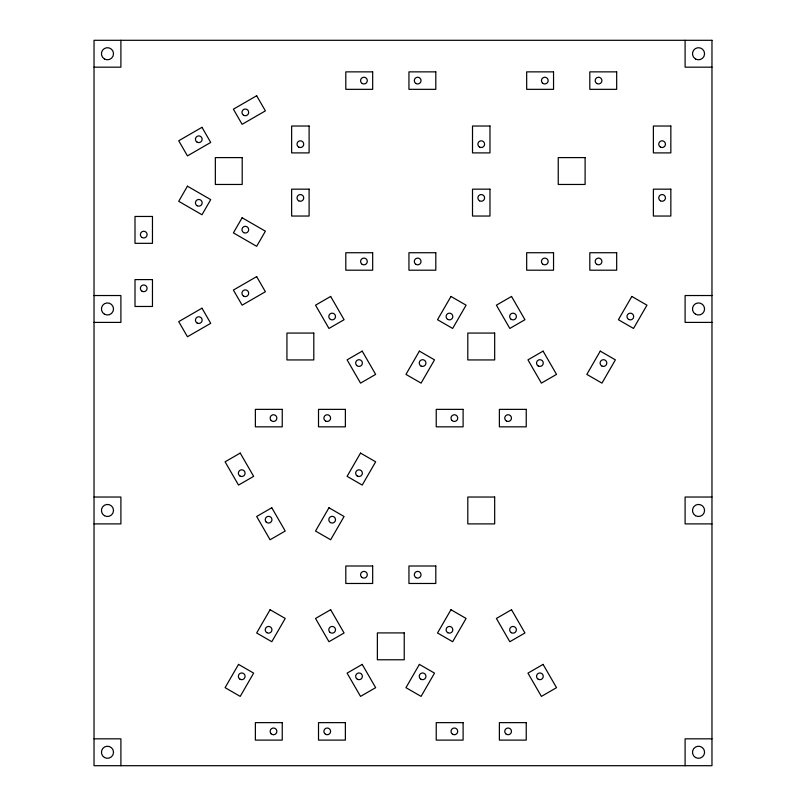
<?xml version="1.0" encoding="UTF-8"?>
<svg xmlns="http://www.w3.org/2000/svg" width="806" height="806" viewBox="0 0 806 806"><rect width="100%" height="100%" fill="white"/><g stroke="black" fill="none" stroke-linecap="round" stroke-linejoin="round"><path stroke-width="1.21" d="M94.03 67.17L120.9 67.17L120.9 40.3M711.97 67.17L685.1 67.17L685.1 40.3M94.03 295.53L120.9 295.53L120.9 322.4L94.03 322.4M711.97 295.53L685.1 295.53L685.1 322.4L711.97 322.4M94.03 497.03L120.9 497.03L120.9 523.9L94.03 523.9M711.97 497.03L685.1 497.03L685.1 523.9L711.97 523.9M94.03 738.83L120.9 738.83L120.9 765.7M711.97 738.83L685.1 738.83L685.1 765.7M187.445 186.186L178.72 201.309L201.984 214.749L210.719 199.626L187.445 186.186M242.122 217.761L233.397 232.884L256.661 246.314L265.396 231.191L242.122 217.761M238.526 664.396L225.096 687.669L240.218 696.394L253.648 673.131L238.526 664.396M270.091 609.719L256.661 632.982L271.783 641.717L285.223 618.454L270.091 609.719M328.959 507.76L315.529 531.033L330.651 539.758L344.081 516.495L328.959 507.76M360.524 453.083L347.094 476.346L362.216 485.081L375.656 461.818L360.524 453.083M419.392 351.124L405.962 374.397L421.085 383.122L434.515 359.859L419.392 351.124M450.967 296.447L437.527 319.71L452.65 328.445L466.09 305.182L450.967 296.447M419.392 664.396L405.962 687.669L421.085 696.394L434.515 673.131L419.392 664.396M450.967 609.719L437.527 632.982L452.65 641.717L466.09 618.454L450.967 609.719M600.258 351.124L586.828 374.397L601.951 383.122L615.381 359.859L600.258 351.124M631.833 296.447L618.393 319.71L633.516 328.445L646.956 305.182L631.833 296.447M201.984 127.318L178.72 140.758L187.445 155.88L210.719 142.45L201.984 127.318M256.661 95.753L233.397 109.183L242.122 124.315L265.396 110.875L256.661 95.753M201.984 308.194L178.72 321.624L187.445 336.747L210.719 323.317L201.984 308.194M256.661 276.619L233.397 290.059L242.122 305.182L265.396 291.742L256.661 276.619M330.651 296.447L315.529 305.182L328.959 328.445L344.081 319.71L330.651 296.447M362.216 351.124L347.094 359.859L360.524 383.122L375.656 374.397L362.216 351.124M240.218 453.083L225.096 461.818L238.526 485.081L253.648 476.346L240.218 453.083M511.518 296.447L496.395 305.182L509.825 328.445L524.948 319.71L511.518 296.447M271.783 507.76L256.661 516.495L270.091 539.758L285.223 531.033L271.783 507.76M543.083 351.124L527.96 359.859L541.4 383.122L556.523 374.397L543.083 351.124M330.651 609.719L315.529 618.454L328.959 641.717L344.081 632.982L330.651 609.719M362.216 664.396L347.094 673.131L360.524 696.394L375.656 687.669L362.216 664.396M511.518 609.719L496.395 618.454L509.825 641.717L524.948 632.982L511.518 609.719M543.083 664.396L527.96 673.131L541.4 696.394L556.523 687.669L543.083 664.396M711.97 40.3L94.03 40.3L94.03 765.7L711.97 765.7L711.97 40.3M372.674 71.865L345.804 71.865L345.804 89.335L372.674 89.335L372.674 71.865M435.804 71.865L408.944 71.865L408.944 89.335L435.804 89.335L435.804 71.865M553.541 71.865L526.671 71.865L526.671 89.335L553.541 89.335L553.541 71.865M616.681 71.865L589.811 71.865L589.811 89.335L616.681 89.335L616.681 71.865M309.101 126.028L291.641 126.028L291.641 152.898L309.101 152.898L309.101 126.028M489.967 126.028L472.507 126.028L472.507 152.898L489.967 152.898L489.967 126.028M670.844 126.028L653.374 126.028L653.374 152.898L670.844 152.898L670.844 126.028M242.203 157.603L215.343 157.603L215.343 184.463L242.203 184.463L242.203 157.603M585.106 157.603L558.246 157.603L558.246 184.463L585.106 184.463L585.106 157.603M309.101 189.168L291.641 189.168L291.641 216.038L309.101 216.038L309.101 189.168M489.967 189.168L472.507 189.168L472.507 216.038L489.967 216.038L489.967 189.168M670.844 189.168L653.374 189.168L653.374 216.038L670.844 216.038L670.844 189.168M152.465 216.461L135.005 216.461L135.005 243.331L152.465 243.331L152.465 216.461M372.674 252.731L345.804 252.731L345.804 270.201L372.674 270.201L372.674 252.731M435.804 252.731L408.944 252.731L408.944 270.201L435.804 270.201L435.804 252.731M553.541 252.731L526.671 252.731L526.671 270.201L553.541 270.201L553.541 252.731M616.681 252.731L589.811 252.731L589.811 270.201L616.681 270.201L616.681 252.731M152.465 279.601L135.005 279.601L135.005 306.471L152.465 306.471L152.465 279.601M313.806 333.069L286.936 333.069L286.936 359.939L313.806 359.939L313.806 333.069M494.672 333.069L467.802 333.069L467.802 359.939L494.672 359.939L494.672 333.069M282.241 409.367L255.371 409.367L255.371 426.837L282.241 426.837L282.241 409.367M345.371 409.367L318.511 409.367L318.511 426.837L345.371 426.837L345.371 409.367M463.107 409.367L436.237 409.367L436.237 426.837L463.107 426.837L463.107 409.367M526.237 409.367L499.377 409.367L499.377 426.837L526.237 426.837L526.237 409.367M494.672 497.03L467.802 497.03L467.802 523.9L494.672 523.9L494.672 497.03M372.674 566.003L345.804 566.003L345.804 583.473L372.674 583.473L372.674 566.003M435.804 566.003L408.944 566.003L408.944 583.473L435.804 583.473L435.804 566.003M404.239 632.912L377.369 632.912L377.369 659.771L404.239 659.771L404.239 632.912M282.241 722.639L255.371 722.639L255.371 740.11L282.241 740.11L282.241 722.639M345.371 722.639L318.511 722.639L318.511 740.11L345.371 740.11L345.371 722.639M463.107 722.639L436.237 722.639L436.237 740.11L463.107 740.11L463.107 722.639M526.237 722.639L499.377 722.639L499.377 740.11L526.237 740.11L526.237 722.639M695.507 58.969A6.045 6.045 0 0 0 704.575 53.73A6.045 6.045 0 0 0 695.507 48.501A6.045 6.045 0 0 0 695.507 58.969M104.448 58.969A6.045 6.045 0 0 0 113.515 53.73A6.045 6.045 0 0 0 104.448 48.501A6.045 6.045 0 0 0 104.448 58.969M243.644 296.165A3.355 3.355 0 0 0 248.681 293.253A3.355 3.355 0 0 0 243.644 290.341A3.355 3.355 0 0 0 243.644 296.165M142.058 237.508A3.355 3.355 0 0 0 147.095 234.596A3.355 3.355 0 0 0 142.058 231.695A3.355 3.355 0 0 0 142.058 237.508M361.562 263.844A3.355 3.355 0 0 0 367.183 262.333A3.355 3.355 0 0 0 363.073 258.222A3.355 3.355 0 0 0 361.562 263.844M447.773 319.428A3.355 3.355 0 0 0 452.811 316.516A3.355 3.355 0 0 0 447.773 313.615A3.355 3.355 0 0 0 447.773 319.428M243.644 232.591A3.355 3.355 0 0 0 248.681 229.68A3.355 3.355 0 0 0 243.644 226.778A3.355 3.355 0 0 0 243.644 232.591M104.448 515.699A6.045 6.045 0 0 0 113.515 510.47A6.045 6.045 0 0 0 104.448 505.231A6.045 6.045 0 0 0 104.448 515.699M542.438 263.844A3.355 3.355 0 0 0 548.05 262.333A3.355 3.355 0 0 0 543.939 258.222A3.355 3.355 0 0 0 542.438 263.844M325.564 734.286A3.355 3.355 0 0 0 330.601 731.374A3.355 3.355 0 0 0 325.564 728.463A3.355 3.355 0 0 0 325.564 734.286M357.34 476.064A3.355 3.355 0 0 0 362.378 473.152A3.355 3.355 0 0 0 357.34 470.251A3.355 3.355 0 0 0 357.34 476.064M298.694 147.075A3.355 3.355 0 0 0 303.731 144.163A3.355 3.355 0 0 0 298.694 141.262A3.355 3.355 0 0 0 298.694 147.075M596.863 264.378A3.355 3.355 0 0 0 601.901 261.466A3.355 3.355 0 0 0 596.863 258.555A3.355 3.355 0 0 0 596.863 264.378M596.863 83.512A3.355 3.355 0 0 0 601.901 80.6A3.355 3.355 0 0 0 596.863 77.688A3.355 3.355 0 0 0 596.863 83.512M628.65 319.428A3.355 3.355 0 0 0 633.687 316.516A3.355 3.355 0 0 0 628.65 313.615A3.355 3.355 0 0 0 628.65 319.428M506.43 421.014A3.355 3.355 0 0 0 511.467 418.102A3.355 3.355 0 0 0 506.43 415.191A3.355 3.355 0 0 0 506.43 421.014M142.058 291.238A3.355 3.355 0 0 0 147.095 288.336A3.355 3.355 0 0 0 142.058 285.425A3.355 3.355 0 0 0 142.058 291.238M695.507 515.699A6.045 6.045 0 0 0 704.575 510.47A6.045 6.045 0 0 0 695.507 505.231A6.045 6.045 0 0 0 695.507 515.699M362.257 83.512A3.355 3.355 0 0 0 367.294 80.6A3.355 3.355 0 0 0 362.257 77.688A3.355 3.355 0 0 0 362.257 83.512M361.562 577.116A3.355 3.355 0 0 0 367.183 575.605A3.355 3.355 0 0 0 363.073 571.494A3.355 3.355 0 0 0 361.562 577.116M479.56 147.075A3.355 3.355 0 0 0 484.597 144.163A3.355 3.355 0 0 0 479.56 141.262A3.355 3.355 0 0 0 479.56 147.075M271.128 420.48A3.355 3.355 0 0 0 276.75 418.969A3.355 3.355 0 0 0 272.64 414.858A3.355 3.355 0 0 0 271.128 420.48M271.128 733.752A3.355 3.355 0 0 0 276.75 732.241A3.355 3.355 0 0 0 272.64 728.13A3.355 3.355 0 0 0 271.128 733.752M104.448 757.499A6.045 6.045 0 0 0 113.515 752.27A6.045 6.045 0 0 0 104.448 747.031A6.045 6.045 0 0 0 104.448 757.499M266.212 522.066A3.355 3.355 0 0 0 271.834 520.555A3.355 3.355 0 0 0 267.723 516.445A3.355 3.355 0 0 0 266.212 522.066M511.347 632.7A3.355 3.355 0 0 0 516.384 629.788A3.355 3.355 0 0 0 511.347 626.887A3.355 3.355 0 0 0 511.347 632.7M601.78 365.964A3.355 3.355 0 0 0 606.817 363.053A3.355 3.355 0 0 0 601.78 360.141A3.355 3.355 0 0 0 601.78 365.964M538.217 679.236A3.355 3.355 0 0 0 543.254 676.325A3.355 3.355 0 0 0 538.217 673.413A3.355 3.355 0 0 0 538.217 679.236M197.107 142.158A3.355 3.355 0 0 0 202.145 139.247A3.355 3.355 0 0 0 197.107 136.345A3.355 3.355 0 0 0 197.107 142.158M415.997 83.512A3.355 3.355 0 0 0 421.034 80.6A3.355 3.355 0 0 0 415.997 77.688A3.355 3.355 0 0 0 415.997 83.512M243.644 115.288A3.355 3.355 0 0 0 248.681 112.387A3.355 3.355 0 0 0 243.644 109.475A3.355 3.355 0 0 0 243.644 115.288M660.426 147.075A3.355 3.355 0 0 0 665.464 144.163A3.355 3.355 0 0 0 660.426 141.262A3.355 3.355 0 0 0 660.426 147.075M420.913 365.964A3.355 3.355 0 0 0 425.951 363.053A3.355 3.355 0 0 0 420.913 360.141A3.355 3.355 0 0 0 420.913 365.964M695.507 314.199A6.045 6.045 0 0 0 704.575 308.97A6.045 6.045 0 0 0 695.507 303.731A6.045 6.045 0 0 0 695.507 314.199M479.56 200.805A3.355 3.355 0 0 0 484.597 197.903A3.355 3.355 0 0 0 479.56 194.992A3.355 3.355 0 0 0 479.56 200.805M510.651 318.894A3.355 3.355 0 0 0 516.263 317.393A3.355 3.355 0 0 0 512.153 313.272A3.355 3.355 0 0 0 510.651 318.894M330.48 319.428A3.355 3.355 0 0 0 335.518 316.516A3.355 3.355 0 0 0 330.48 313.615A3.355 3.355 0 0 0 330.48 319.428M330.48 522.6A3.355 3.355 0 0 0 335.518 519.689A3.355 3.355 0 0 0 330.48 516.777A3.355 3.355 0 0 0 330.48 522.6M452.69 734.286A3.355 3.355 0 0 0 457.727 731.374A3.355 3.355 0 0 0 452.69 728.463A3.355 3.355 0 0 0 452.69 734.286M197.107 323.025A3.355 3.355 0 0 0 202.145 320.123A3.355 3.355 0 0 0 197.107 317.211A3.355 3.355 0 0 0 197.107 323.025M329.785 632.166A3.355 3.355 0 0 0 335.397 630.665A3.355 3.355 0 0 0 331.286 626.544A3.355 3.355 0 0 0 329.785 632.166M420.913 679.236A3.355 3.355 0 0 0 425.951 676.325A3.355 3.355 0 0 0 420.913 673.413A3.355 3.355 0 0 0 420.913 679.236M240.047 679.236A3.355 3.355 0 0 0 245.084 676.325A3.355 3.355 0 0 0 240.047 673.413A3.355 3.355 0 0 0 240.047 679.236M325.564 421.014A3.355 3.355 0 0 0 330.601 418.102A3.355 3.355 0 0 0 325.564 415.191A3.355 3.355 0 0 0 325.564 421.014M356.645 365.43A3.355 3.355 0 0 0 362.267 363.919A3.355 3.355 0 0 0 358.156 359.808A3.355 3.355 0 0 0 356.645 365.43M415.997 264.378A3.355 3.355 0 0 0 421.034 261.466A3.355 3.355 0 0 0 415.997 258.555A3.355 3.355 0 0 0 415.997 264.378M266.907 632.7A3.355 3.355 0 0 0 271.944 629.788A3.355 3.355 0 0 0 266.907 626.887A3.355 3.355 0 0 0 266.907 632.7M447.773 632.7A3.355 3.355 0 0 0 452.811 629.788A3.355 3.355 0 0 0 447.773 626.887A3.355 3.355 0 0 0 447.773 632.7M298.694 200.805A3.355 3.355 0 0 0 303.731 197.903A3.355 3.355 0 0 0 298.694 194.992A3.355 3.355 0 0 0 298.694 200.805M197.107 205.721A3.355 3.355 0 0 0 202.145 202.82A3.355 3.355 0 0 0 197.107 199.908A3.355 3.355 0 0 0 197.107 205.721M104.448 314.199A6.045 6.045 0 0 0 113.515 308.97A6.045 6.045 0 0 0 104.448 303.731A6.045 6.045 0 0 0 104.448 314.199M451.995 420.48A3.355 3.355 0 0 0 457.617 418.969A3.355 3.355 0 0 0 453.506 414.858A3.355 3.355 0 0 0 451.995 420.48M660.426 200.805A3.355 3.355 0 0 0 665.464 197.903A3.355 3.355 0 0 0 660.426 194.992A3.355 3.355 0 0 0 660.426 200.805M505.735 733.752A3.355 3.355 0 0 0 511.347 732.241A3.355 3.355 0 0 0 507.236 728.13A3.355 3.355 0 0 0 505.735 733.752M415.997 577.65A3.355 3.355 0 0 0 421.034 574.738A3.355 3.355 0 0 0 415.997 571.827A3.355 3.355 0 0 0 415.997 577.65M542.438 82.978A3.355 3.355 0 0 0 548.05 81.466A3.355 3.355 0 0 0 543.939 77.356A3.355 3.355 0 0 0 542.438 82.978M240.047 476.064A3.355 3.355 0 0 0 245.084 473.152A3.355 3.355 0 0 0 240.047 470.251A3.355 3.355 0 0 0 240.047 476.064M695.507 757.499A6.045 6.045 0 0 0 704.575 752.27A6.045 6.045 0 0 0 695.507 747.031A6.045 6.045 0 0 0 695.507 757.499M357.34 679.236A3.355 3.355 0 0 0 362.378 676.325A3.355 3.355 0 0 0 357.34 673.413A3.355 3.355 0 0 0 357.34 679.236M538.217 365.964A3.355 3.355 0 0 0 543.254 363.053A3.355 3.355 0 0 0 538.217 360.141A3.355 3.355 0 0 0 538.217 365.964"/></g></svg>
